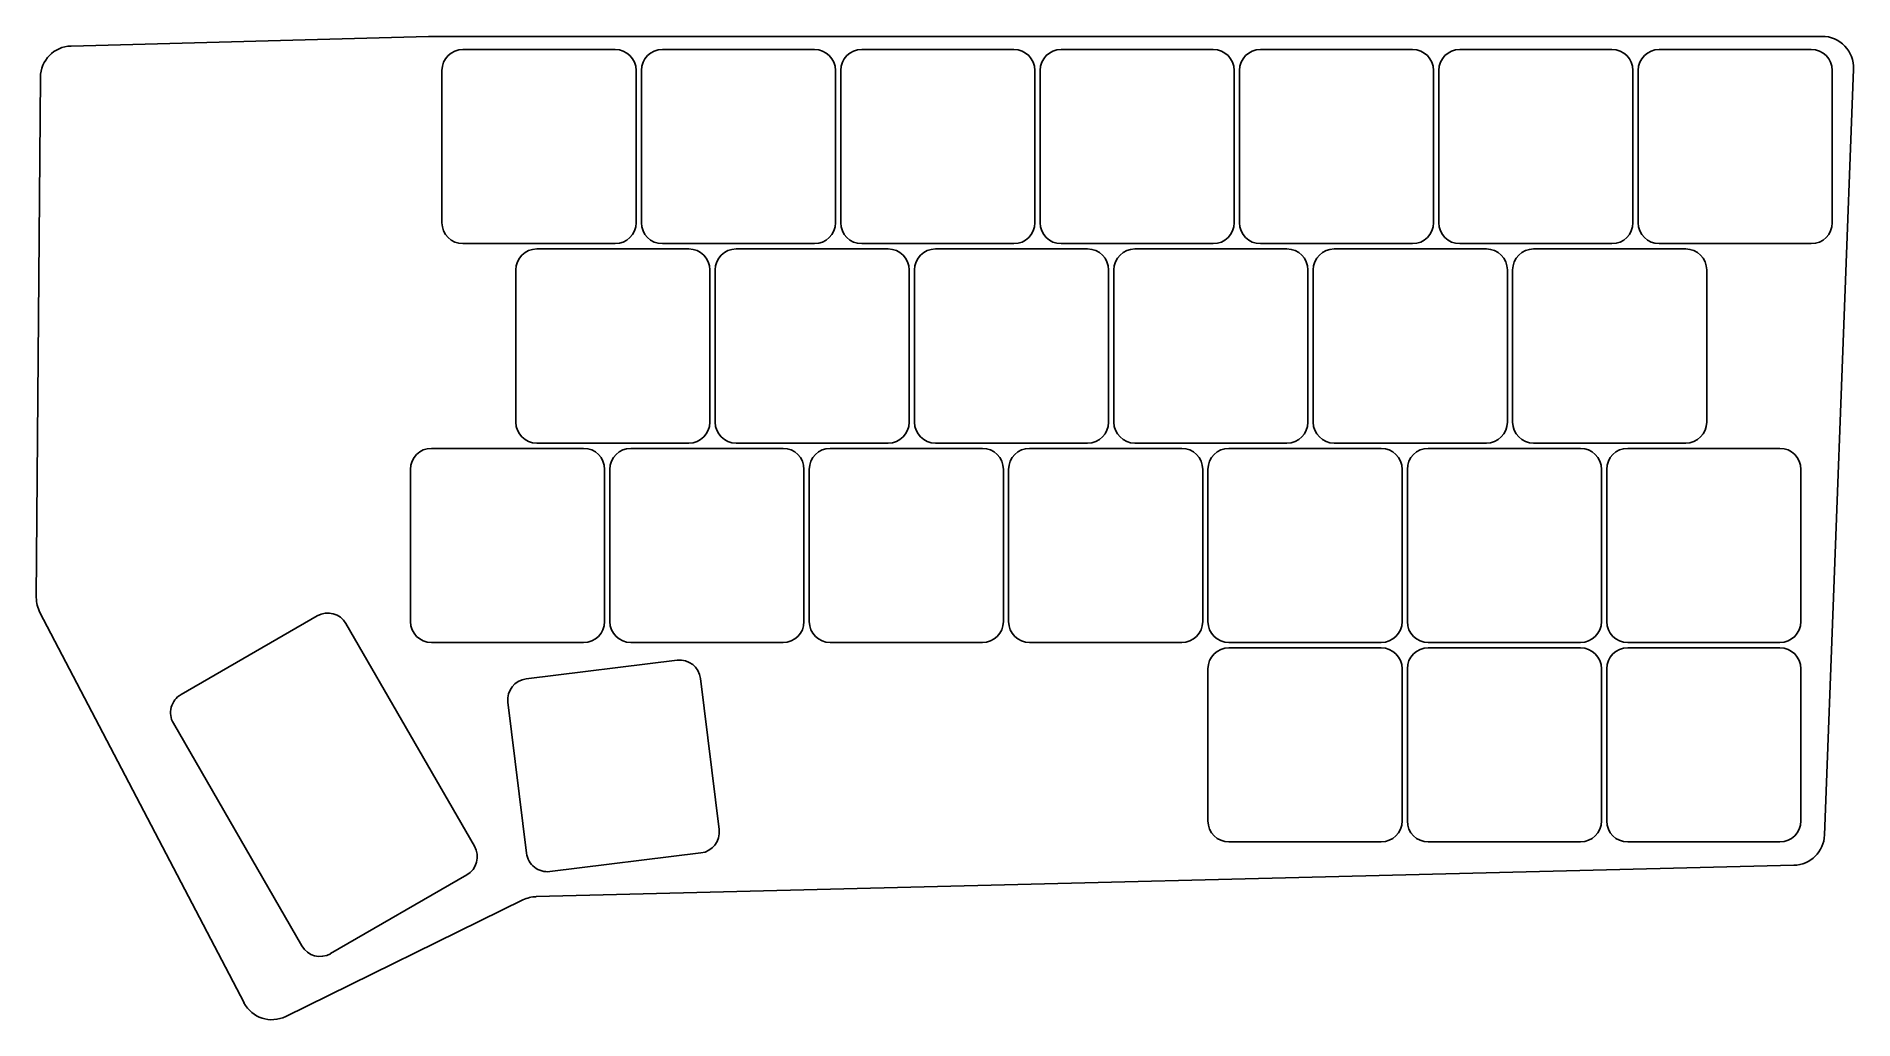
# Model space of a CAD drawing. Header units: millimetres. Extents: x 153 to 326, y -82 to 12.
import ezdxf

# ---------------------------------------------------------------- set-up
doc = ezdxf.new("R2010")
doc.units = ezdxf.units.MM

msp = doc.modelspace()

# ---------------------------------------------------------------- linework, layer by layer
at = {"linetype": 'CONTINUOUS'}
for p, q in [((156.4, 10.58), (190.46, 11.5)), ((190.54, 11.5), (323.28, 11.5)), ((208.25, 10.25), (193.75, 10.25)), ((227.25, 10.25), (212.75, 10.25)), ((246.25, 10.25), (231.75, 10.25)), ((265.25, 10.25), (250.75, 10.25)), ((284.25, 10.25), (269.75, 10.25)), ((303.25, 10.25), (288.75, 10.25)), ((322.25, 10.25), (307.75, 10.25)), ((153.09, -41.97), (153.48, 7.6)), ((191.75, 8.25), (191.75, -6.25)), ((210.25, -6.25), (210.25, 8.25)), ((210.75, 8.25), (210.75, -6.25)), ((229.25, -6.25), (229.25, 8.25)), ((229.75, 8.25), (229.75, -6.25)), ((248.25, -6.25), (248.25, 8.25)), ((248.75, 8.25), (248.75, -6.25)), ((267.25, -6.25), (267.25, 8.25)), ((267.75, 8.25), (267.75, -6.25)), ((286.25, -6.25), (286.25, 8.25)), ((286.75, 8.25), (286.75, -6.25)), ((305.25, -6.25), (305.25, 8.25)), ((305.75, 8.25), (305.75, -6.25)), ((326.28, 8.39), (323.51, -64.59)), ((324.25, -6.25), (324.25, 8.25)), ((193.75, -8.25), (208.25, -8.25)), ((212.75, -8.25), (227.25, -8.25)), ((231.75, -8.25), (246.25, -8.25)), ((250.75, -8.25), (265.25, -8.25)), ((269.75, -8.25), (284.25, -8.25)), ((288.75, -8.25), (303.25, -8.25)), ((307.75, -8.25), (322.25, -8.25)), ((215.28, -8.75), (200.78, -8.75)), ((234.28, -8.75), (219.78, -8.75)), ((253.28, -8.75), (238.78, -8.75)), ((272.28, -8.75), (257.78, -8.75)), ((291.28, -8.75), (276.78, -8.75)), ((310.28, -8.75), (295.78, -8.75)), ((198.78, -10.75), (198.78, -25.25)), ((217.28, -25.25), (217.28, -10.75)), ((217.78, -10.75), (217.78, -25.25)), ((236.28, -25.25), (236.28, -10.75)), ((236.78, -10.75), (236.78, -25.25)), ((255.28, -25.25), (255.28, -10.75)), ((255.78, -10.75), (255.78, -25.25)), ((274.28, -25.25), (274.28, -10.75)), ((274.78, -10.75), (274.78, -25.25)), ((293.28, -25.25), (293.28, -10.75)), ((293.78, -10.75), (293.78, -25.25)), ((312.28, -25.25), (312.28, -10.75)), ((200.78, -27.25), (215.28, -27.25)), ((219.78, -27.25), (234.28, -27.25)), ((238.78, -27.25), (253.28, -27.25)), ((257.78, -27.25), (272.28, -27.25)), ((276.78, -27.25), (291.28, -27.25)), ((295.78, -27.25), (310.28, -27.25)), ((205.25, -27.75), (190.75, -27.75)), ((224.25, -27.75), (209.75, -27.75)), ((243.25, -27.75), (228.75, -27.75)), ((262.25, -27.75), (247.75, -27.75)), ((281.25, -27.75), (266.75, -27.75)), ((300.25, -27.75), (285.75, -27.75)), ((319.25, -27.75), (304.75, -27.75)), ((188.75, -29.75), (188.75, -44.25)), ((207.25, -44.25), (207.25, -29.75)), ((207.75, -29.75), (207.75, -44.25)), ((226.25, -44.25), (226.25, -29.75)), ((226.75, -29.75), (226.75, -44.25)), ((245.25, -44.25), (245.25, -29.75)), ((245.75, -29.75), (245.75, -44.25)), ((264.25, -44.25), (264.25, -29.75)), ((264.75, -29.75), (264.75, -44.25)), ((283.25, -44.25), (283.25, -29.75)), ((283.75, -29.75), (283.75, -44.25)), ((302.25, -44.25), (302.25, -29.75)), ((302.75, -29.75), (302.75, -44.25)), ((321.25, -44.25), (321.25, -29.75)), ((172.89, -80.57), (153.43, -43.38)), ((179.87, -43.71), (166.88, -51.21)), ((194.85, -65.66), (182.6, -44.44)), ((190.75, -46.25), (205.25, -46.25)), ((209.75, -46.25), (224.25, -46.25)), ((228.75, -46.25), (243.25, -46.25)), ((247.75, -46.25), (262.25, -46.25)), ((266.75, -46.25), (281.25, -46.25)), ((281.25, -46.75), (266.75, -46.75)), ((285.75, -46.25), (300.25, -46.25)), ((300.25, -46.75), (285.75, -46.75)), ((304.75, -46.25), (319.25, -46.25)), ((319.25, -46.75), (304.75, -46.75)), ((214.17, -47.94), (199.78, -49.7)), ((218.16, -64.07), (216.4, -49.68)), ((264.75, -48.75), (264.75, -63.25)), ((283.25, -63.25), (283.25, -48.75)), ((283.75, -48.75), (283.75, -63.25)), ((302.25, -63.25), (302.25, -48.75)), ((302.75, -48.75), (302.75, -63.25)), ((321.25, -63.25), (321.25, -48.75)), ((198.04, -51.93), (199.8, -66.32)), ((166.15, -53.94), (178.4, -75.16)), ((266.75, -65.25), (281.25, -65.25)), ((285.75, -65.25), (300.25, -65.25)), ((304.75, -65.25), (319.25, -65.25)), ((320.58, -67.47), (200.72, -70.46)), ((202.03, -68.06), (216.42, -66.3)), ((181.13, -75.89), (194.12, -68.39)), ((199.47, -70.76), (176.87, -81.87))]:
    msp.add_line(p, q, dxfattribs=at)
for centre, radius, start, end in [((156.48, 7.58), 3, 91.5482, 179.5547), ((190.54, 8.5), 3, 90, 91.5482), ((323.28, 8.5), 3, 357.8225, 90), ((193.75, 8.25), 2, 90, 180), ((208.25, 8.25), 2, 0, 90), ((212.75, 8.25), 2, 90, 180), ((227.25, 8.25), 2, 0, 90), ((231.75, 8.25), 2, 90, 180), ((246.25, 8.25), 2, 0, 90), ((250.75, 8.25), 2, 90, 180), ((265.25, 8.25), 2, 0, 90), ((269.75, 8.25), 2, 90, 180), ((284.25, 8.25), 2, 0, 90), ((288.75, 8.25), 2, 90, 180), ((303.25, 8.25), 2, 0, 90), ((307.75, 8.25), 2, 90, 180), ((322.25, 8.25), 2, 0, 90), ((193.75, -6.25), 2, 180, 270), ((208.25, -6.25), 2, 270, 0), ((212.75, -6.25), 2, 180, 270), ((227.25, -6.25), 2, 270, 0), ((231.75, -6.25), 2, 180, 270), ((246.25, -6.25), 2, 270, 0), ((250.75, -6.25), 2, 180, 270), ((265.25, -6.25), 2, 270, 0), ((269.75, -6.25), 2, 180, 270), ((284.25, -6.25), 2, 270, 0), ((288.75, -6.25), 2, 180, 270), ((303.25, -6.25), 2, 270, 0), ((307.75, -6.25), 2, 180, 270), ((322.25, -6.25), 2, 270, 0), ((200.78, -10.75), 2, 90, 180), ((215.28, -10.75), 2, 0, 90), ((219.78, -10.75), 2, 90, 180), ((234.28, -10.75), 2, 0, 90), ((238.78, -10.75), 2, 90, 180), ((253.28, -10.75), 2, 0, 90), ((257.78, -10.75), 2, 90, 180), ((272.28, -10.75), 2, 0, 90), ((276.78, -10.75), 2, 90, 180), ((291.28, -10.75), 2, 0, 90), ((295.78, -10.75), 2, 90, 180), ((310.28, -10.75), 2, 0, 90), ((200.78, -25.25), 2, 180, 270), ((215.28, -25.25), 2, 270, 0), ((219.78, -25.25), 2, 180, 270), ((234.28, -25.25), 2, 270, 0), ((238.78, -25.25), 2, 180, 270), ((253.28, -25.25), 2, 270, 0), ((257.78, -25.25), 2, 180, 270), ((272.28, -25.25), 2, 270, 0), ((276.78, -25.25), 2, 180, 270), ((291.28, -25.25), 2, 270, 0), ((295.78, -25.25), 2, 180, 270), ((310.28, -25.25), 2, 270, 0), ((190.75, -29.75), 2, 90, 180), ((205.25, -29.75), 2, 0, 90), ((209.75, -29.75), 2, 90, 180), ((224.25, -29.75), 2, 0, 90), ((228.75, -29.75), 2, 90, 180), ((243.25, -29.75), 2, 0, 90), ((247.75, -29.75), 2, 90, 180), ((262.25, -29.75), 2, 0, 90), ((266.75, -29.75), 2, 90, 180), ((281.25, -29.75), 2, 0, 90), ((285.75, -29.75), 2, 90, 180), ((300.25, -29.75), 2, 0, 90), ((304.75, -29.75), 2, 90, 180), ((319.25, -29.75), 2, 0, 90), ((156.09, -41.99), 3, 179.5547, 207.6141), ((180.87, -45.44), 2, 30, 120), ((190.75, -44.25), 2, 180, 270), ((205.25, -44.25), 2, 270, 0), ((209.75, -44.25), 2, 180, 270), ((224.25, -44.25), 2, 270, 0), ((228.75, -44.25), 2, 180, 270), ((243.25, -44.25), 2, 270, 0), ((247.75, -44.25), 2, 180, 270), ((262.25, -44.25), 2, 270, 0), ((266.75, -44.25), 2, 180, 270), ((281.25, -44.25), 2, 270, 0), ((285.75, -44.25), 2, 180, 270), ((300.25, -44.25), 2, 270, 0), ((304.75, -44.25), 2, 180, 270), ((319.25, -44.25), 2, 270, 0), ((266.75, -48.75), 2, 90, 180), ((281.25, -48.75), 2, 0, 90), ((285.75, -48.75), 2, 90, 180), ((300.25, -48.75), 2, 0, 90), ((304.75, -48.75), 2, 90, 180), ((319.25, -48.75), 2, 0, 90), ((214.41, -49.92), 2, 7, 97), ((200.02, -51.69), 2, 97, 187), ((167.88, -52.94), 2, 120, 210), ((216.18, -64.31), 2, 277, 7), ((266.75, -63.25), 2, 180, 270), ((281.25, -63.25), 2, 270, 0), ((285.75, -63.25), 2, 180, 270), ((300.25, -63.25), 2, 270, 0), ((304.75, -63.25), 2, 180, 270), ((319.25, -63.25), 2, 270, 0), ((193.12, -66.66), 2, 300, 30), ((320.51, -64.47), 3, 271.4271, 357.8225), ((201.79, -66.08), 2, 187, 277), ((200.79, -73.46), 3, 91.4271, 116.1672), ((180.13, -74.16), 2, 210, 300), ((175.54, -79.18), 3, 207.6141, 296.1672)]:
    msp.add_arc(centre, radius, start, end, dxfattribs=at)

doc.saveas('drawing.dxf')
